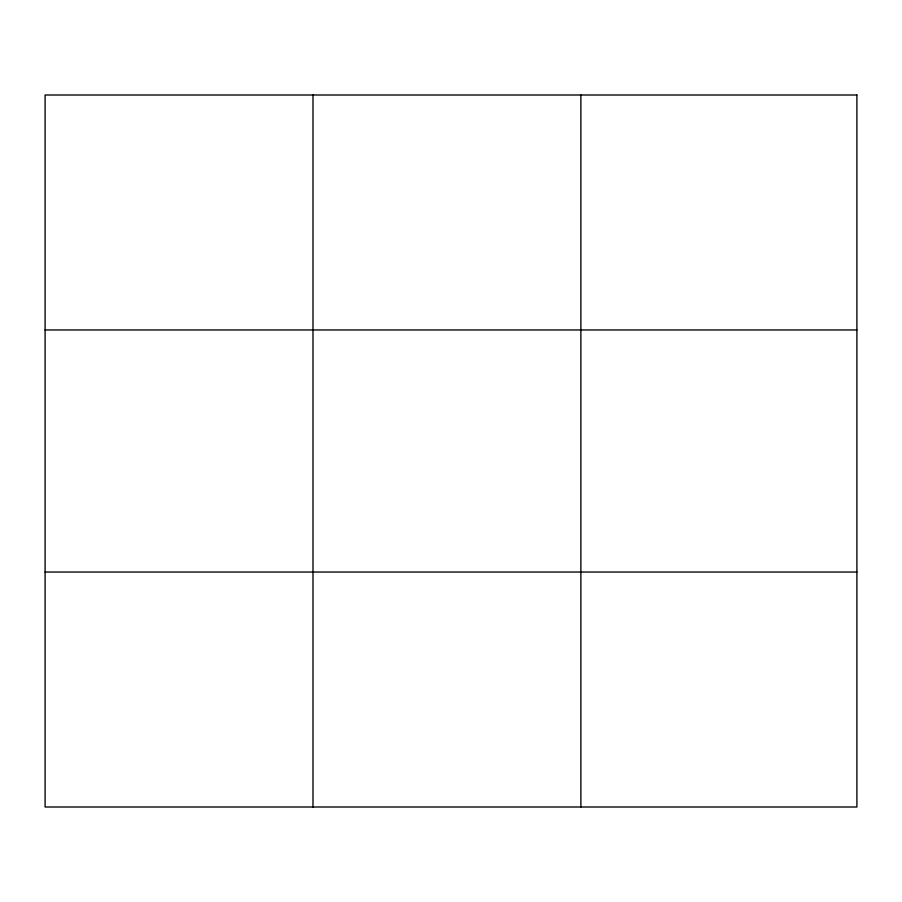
<?xml version="1.0" encoding="UTF-8"?>
<svg xmlns="http://www.w3.org/2000/svg" width="902" height="902" viewBox="0 0 902 902"><rect width="100%" height="100%" fill="white"/><g stroke="black" fill="none" stroke-linecap="round" stroke-linejoin="round"><path stroke-width="1.35" d="M312.994 95.003L312.994 806.997M580.888 95.003L580.888 806.997M45.1 329.963L856.9 329.963M45.1 572.037L856.9 572.037M856.9 95.003L856.9 806.997L45.1 806.997L45.1 95.003L856.9 95.003"/></g></svg>
